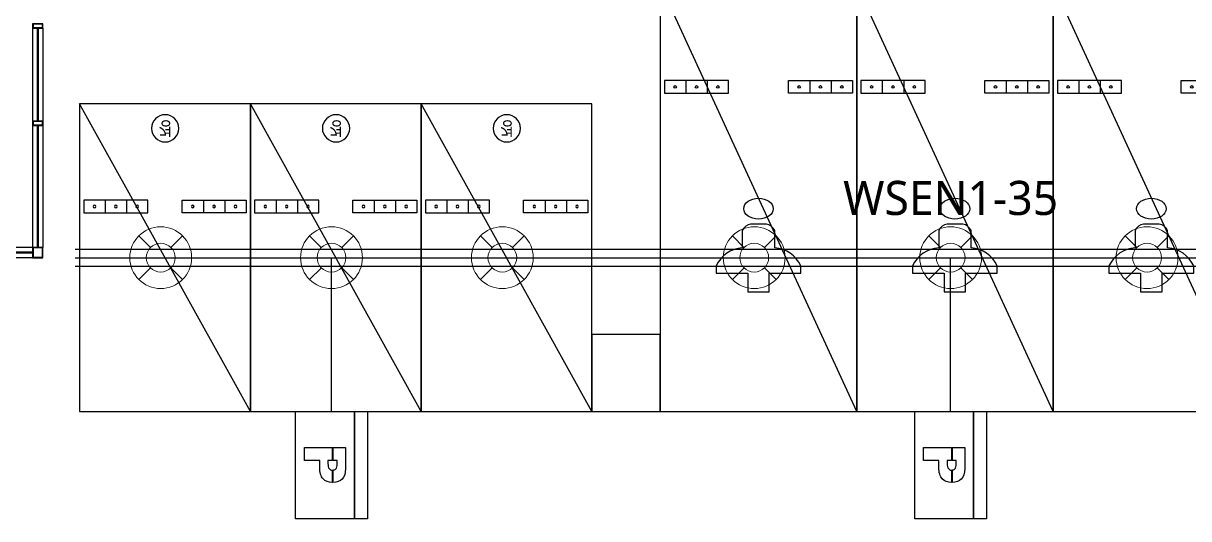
# Model space of a CAD drawing. Header units: millimetres. Extents: x -38475 to 94728, y -31127 to 90245.
# Drawn here: x 62116 to 75762, y -13662 to -7860 of the extents above; entities that cross this region are included whole.
import ezdxf
from ezdxf.enums import TextEntityAlignment as Align

# ---------------------------------------------------------------- set-up
doc = ezdxf.new("R2010")
doc.units = ezdxf.units.MM
doc.linetypes.add('AUDIT_D_080121100638-0', pattern=[0])
for name, color, linetype in [('e-plan', 9, 'Continuous'), ('E-TEXT', 6, 'Continuous'), ('레이스웨이', 3, 'Continuous'), ('만공차등', 6, 'Continuous'), ('유도배선', 6, 'Continuous')]:
    doc.layers.add(name, color=color, linetype=linetype)
doc.layers.add('초음파센서', color=1, linetype='AUDIT_D_080121100638-0', lineweight=13)
doc.styles.add('1', font='malgun_0.ttf')
doc.styles.add('xr_plan$0$신화문자', font='malgun_0.ttf', dxfattribs={"width": 0.9})

# ---------------------------------------------------------------- blocks, each defined once
blk = doc.blocks.new('xr_plan$0$여성주차-1')
at = {"layer": 'e-plan'}
for p, q in [((2300, 0), (0, 5000)), ((0, 5000), (0, 0)), ((2300, 5000), (0, 5000)), ((2300, 0), (2300, 5000)), ((300, 3875), (300, 3725)), ((550, 3875), (550, 3725)), ((1750, 3875), (1750, 3725)), ((2000, 3875), (2000, 3725)), ((1242, 2194), (1058, 2194)), ((960, 2120), (960, 1916)), ((1340, 1916), (1340, 2120)), ((654, 1703), (654, 1619)), ((1646, 1619), (1646, 1703)), ((654, 1619), (1025, 1619)), ((1025, 1619), (1025, 1400)), ((1275, 1400), (1275, 1619)), ((1275, 1619), (1646, 1619)), ((1025, 1400), (1275, 1400)), ((0, 0), (2300, 0))]:
    blk.add_line(p, q, dxfattribs=at)
for points in [[(800, 3725), (800, 3875), (50, 3875), (50, 3725)], [(2250, 3875), (2250, 3725), (1500, 3725), (1500, 3875)]]:
    blk.add_lwpolyline(points, close=True, dxfattribs=at)
for centre in [(175, 3800), (425, 3800), (675, 3800), (1625, 3800), (1875, 3800), (2125, 3800)]:
    blk.add_circle(centre, 15, dxfattribs=at)
for centre, radius, start, end in [((1094, 2046), 153, 103.8552, 151.2189), ((1206, 2046), 153, 28.7811, 76.1448), ((991, 1546), 372, 94.7213, 154.9439), ((1309, 1546), 372, 25.0561, 85.2787)]:
    blk.add_arc(centre, radius, start, end, dxfattribs=at)
blk.add_ellipse((1150, 2374), major_axis=(-173, 0), ratio=0.705472, start_param=1.570796326788607, end_param=7.853981633968193, dxfattribs=at)
blk = doc.blocks.new('xr_plan$0$경형직각주차')
at = {"layer": 'e-plan', "linetype": 'Continuous'}
blk.add_line((2000, 3600), (0, 0), dxfattribs=at)
at = {"layer": 'e-plan'}
for p, q in [((0, 0), (0, 3600)), ((0, 3600), (2000, 3600)), ((2000, 3600), (2000, 0)), ((300, 1125), (300, 1275)), ((550, 1125), (550, 1275)), ((1450, 1125), (1450, 1275)), ((1700, 1125), (1700, 1275)), ((2000, 0), (0, 0))]:
    blk.add_line(p, q, dxfattribs=at)
for points in [[(800, 1275), (800, 1125), (50, 1125), (50, 1275)], [(1950, 1125), (1950, 1275), (1200, 1275), (1200, 1125)]]:
    blk.add_lwpolyline(points, close=True, dxfattribs=at)
for centre, radius in [((175, 1200), 15), ((425, 1200), 15), ((675, 1200), 15), ((1325, 1200), 15), ((1575, 1200), 15), ((1825, 1200), 15), ((1003, 285), 160)]:
    blk.add_circle(centre, radius, dxfattribs=at)
at = {"layer": 'e-plan', "style": 'xr_plan$0$신화문자', "width": 0.8}
blk.add_text('경', height=160, dxfattribs=at).set_placement((1003, 285), align=Align.MIDDLE_CENTER)
blk = doc.blocks.new('Xref-지하2층')
at = {"layer": 'e-plan'}
for p, q in [((65750, 3990), (65750, 1420)), ((65804, 3990), (65804, 2900)), ((65816, 3990), (65816, 2900)), ((65870, 3990), (65870, 1420)), ((65804, 2850), (65804, 1420)), ((65816, 2850), (65816, 1420)), ((65750, 1420), (62300, 1420)), ((65750, 1366), (64558, 1366)), ((65750, 1300), (62300, 1300)), ((65750, 1354), (64558, 1354))]:
    blk.add_line(p, q, dxfattribs=at)
for points in [[(65870, 3990), (65870, 4040), (65750, 4040), (65750, 3990)], [(65865, 3995), (65865, 4035), (65755, 4035), (65755, 3995)], [(65870, 2850), (65870, 2900), (65750, 2900), (65750, 2850)], [(65865, 2855), (65865, 2895), (65755, 2895), (65755, 2855)], [(65750, 1300), (65870, 1300), (65870, 1420), (65750, 1420)], [(65755, 1305), (65865, 1305), (65865, 1415), (65755, 1415)], [(72300, -500), (73100, -500), (73100, 400), (72300, 400)]]:
    blk.add_lwpolyline(points, close=True, dxfattribs=at)
at = {"layer": 'e-plan', "linetype": 'Continuous'}
for p in [(73100, -500), (75400, -500), (77700, -500)]:
    blk.add_blockref('xr_plan$0$여성주차-1', p, dxfattribs=at)
at = {"layer": 'e-plan', "linetype": 'Continuous', "xscale": -1, "rotation": 180}
for p in [(66300, 3100), (68300, 3100), (70300, 3100)]:
    blk.add_blockref('xr_plan$0$경형직각주차', p, dxfattribs=at)
blk = doc.blocks.new('A$C61602750')
at = {"layer": 'e-plan'}
blk.add_blockref('Xref-지하2층', (-3525, -11905), dxfattribs=at)
blk = doc.blocks.new('센서')
at = {"layer": '초음파센서'}
for p, q in [((-256, 256), (-120, 119)), ((119, 120), (256, 256)), ((-256, -256), (-119, -120)), ((120, -119), (256, -256))]:
    blk.add_line(p, q, dxfattribs=at)
for major_axis, start_param, end_param in [((0, 362), 2.801804347482335, 9.08498965466192), ((0, 169), 2.862310370331366, 9.145495677510953)]:
    blk.add_ellipse((0, 0), major_axis=major_axis, ratio=1, start_param=start_param, end_param=end_param, dxfattribs=at)
blk = doc.blocks.new('만공차등')
at = {"layer": '만공차등', "color": 2}
for p, q in [((256, 773), (1281, 773)), ((256, 86), (256, 773)), ((1281, 773), (1281, 86)), ((1281, 647), (256, 647)), ((256, 647), (1281, 647)), ((602, 442), (724, 442)), ((602, 436), (724, 436)), ((817, 442), (935, 442)), ((817, 436), (935, 436)), ((1281, 86), (256, 86))]:
    blk.add_line(p, q, dxfattribs=at)
for points in [[(602, 563), (602, 563), (804, 563), (804, 563)], [(602, 442), (602, 509), (602, 563), (602, 563)], [(804, 563), (848, 563), (881, 552), (902, 531)], [(758, 483), (758, 483), (724, 483), (724, 483)], [(724, 483), (724, 483), (724, 463), (724, 442)], [(805, 470), (797, 479), (781, 483), (758, 483)], [(817, 442), (816, 453), (812, 462), (805, 470)], [(602, 170), (602, 170), (602, 322), (602, 436)], [(724, 436), (724, 415), (724, 395), (724, 395)], [(724, 395), (724, 395), (754, 395), (754, 395)], [(754, 395), (777, 395), (793, 399), (803, 407)], [(900, 349), (876, 327), (839, 316), (790, 316)], [(803, 407), (812, 415), (817, 425), (817, 436)], [(935, 436), (934, 400), (922, 370), (900, 349)], [(790, 316), (790, 316), (724, 316), (724, 316)], [(724, 316), (724, 316), (724, 170), (724, 170)], [(724, 170), (724, 170), (602, 170), (602, 170)]]:
    blk.add_open_spline(points, degree=3, dxfattribs=at)
blk.add_open_spline([(902, 531), (924, 510), (935, 481), (935, 442), (935, 442), (935, 442), (935, 442)], degree=3, knots=[0.4989771, 0.4989771, 0.4989771, 0.4989771, 0.9979543, 0.9979543, 0.9979543, 1, 1, 1, 1], dxfattribs=at)

msp = doc.modelspace()

# ---------------------------------------------------------------- linework, layer by layer
at = {"layer": '레이스웨이'}
for points in [[(62725, -10505), (79075, -10505)], [(62725, -10705), (79075, -10705)]]:
    msp.add_lwpolyline(points, dxfattribs=at)
at = {"layer": '만공차등', "color": 4, "linetype": 'Continuous', "ltscale": 2}
for points in [[(65725, -12405), (65725, -10605)], [(72975, -12405), (72975, -10605)]]:
    msp.add_lwpolyline(points, dxfattribs=at)
at = {"layer": '유도배선'}
msp.add_lwpolyline([(62725, -10605), (79075, -10605)], dxfattribs=at)

# ---------------------------------------------------------------- block references
at = {"layer": 'e-plan'}
msp.add_blockref('A$C61602750', (0, 0), dxfattribs=at)
at = {"layer": '만공차등', "xscale": 1.226069819647817, "yscale": 1.226069819647817, "zscale": 1.226069819647817, "rotation": 270}
for p in [(65199, -12091), (72449, -12091)]:
    msp.add_blockref('만공차등', p, dxfattribs=at)
at = {"layer": '초음파센서'}
for p in [(63725, -10605), (65725, -10605), (67725, -10605), (70675, -10605), (72975, -10605), (75275, -10605)]:
    msp.add_blockref('센서', p, dxfattribs=at)

# ---------------------------------------------------------------- texts
at = {"layer": 'E-TEXT', "style": '1'}
msp.add_text('WSEN1-35', height=400, dxfattribs=at).set_placement((72975, -9905), align=Align.MIDDLE_CENTER)

doc.saveas('drawing.dxf')
